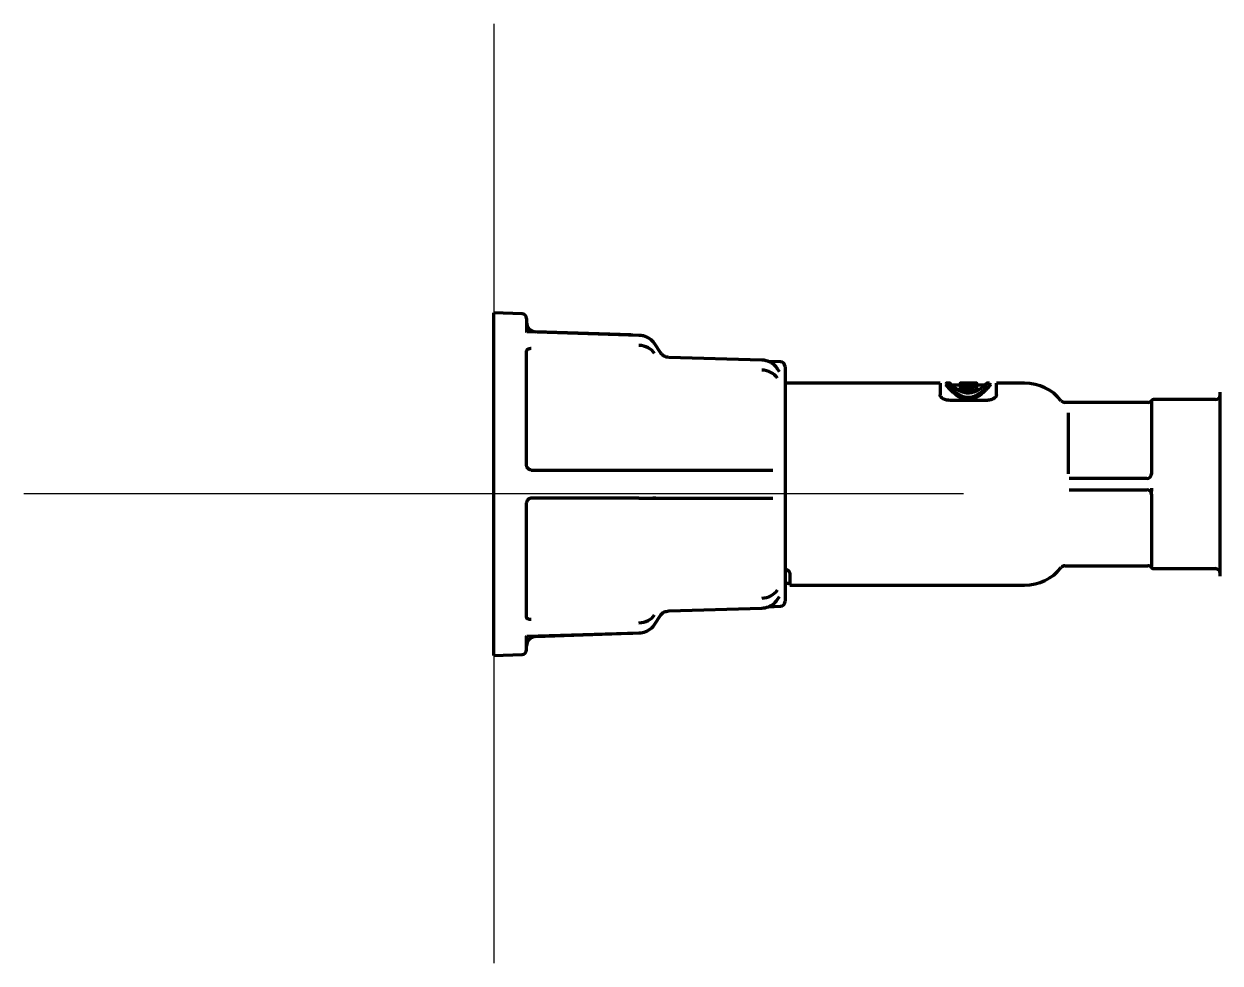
# Model space of a CAD drawing. Header units: inches. Extents: x -3055 to 7244, y 299 to 5591.
# Drawn here: x 4256.5 to 4383.8, y 2015.6 to 2115.6 of the extents above; entities that cross this region are included whole.
import ezdxf

# ---------------------------------------------------------------- set-up
doc = ezdxf.new("R2010")
doc.units = ezdxf.units.IN

# ---------------------------------------------------------------- blocks, each defined once
blk = doc.blocks.new('A$C773D0E90')
at = {"color": 4}
for p, q in [((0, 50), (0, -50)), ((-50, 0), (50, 0))]:
    blk.add_line(p, q, dxfattribs=at)

msp = doc.modelspace()

# ---------------------------------------------------------------- linework, layer by layer
at = {"linetype": 'Continuous', "lineweight": 70}
for p, q in [((4306.46, 2048.37), (4306.46, 2084.87)), ((4309.48, 2084.77), (4306.46, 2084.87)), ((4309.96, 2084.27), (4309.96, 2082.81)), ((4310, 2082.82), (4309.96, 2082.86)), ((4321.92, 2082.46), (4310, 2082.82)), ((4321.05, 2082.5), (4310.93, 2082.85)), ((4324.26, 2080.55), (4323.57, 2081.59)), ((4323.58, 2081.53), (4323.57, 2081.59)), ((4309.96, 2068.62), (4309.96, 2080.81)), ((4334.99, 2079.82), (4325.11, 2080.12)), ((4336.98, 2079.64), (4335.62, 2079.69)), ((4336.87, 2078.59), (4336.63, 2078.95)), ((4336.65, 2078.89), (4336.63, 2078.95)), ((4337.46, 2079.14), (4337.46, 2054.11)), ((4336.88, 2078.58), (4336.87, 2078.59)), ((4353.96, 2077.37), (4337.46, 2077.37)), ((4353.96, 2077.37), (4353.96, 2076.14)), ((4355.03, 2077.37), (4354.62, 2077.37)), ((4356.1, 2077.17), (4355.03, 2077.17)), ((4356.1, 2077.42), (4356.1, 2077.36)), ((4356.1, 2077.35), (4356.1, 2077.2)), ((4356.1, 2077.2), (4356.1, 2077.06)), ((4356.1, 2077.06), (4356.1, 2076.85)), ((4356.1, 2076.65), (4356.1, 2076.54)), ((4357.62, 2077.37), (4356.33, 2077.37)), ((4356.33, 2077.34), (4356.99, 2077.34)), ((4357.24, 2077.11), (4356.33, 2077.11)), ((4356.33, 2077), (4357.23, 2077)), ((4357.23, 2076.79), (4356.33, 2076.79)), ((4357.23, 2076.74), (4356.33, 2076.74)), ((4356.33, 2076.56), (4357.24, 2076.56)), ((4356.34, 2077.15), (4357.63, 2077.15)), ((4357.6, 2077.37), (4356.36, 2077.37)), ((4357.21, 2076.34), (4356.75, 2076.34)), ((4356.85, 2077.37), (4357.11, 2077.37)), ((4357.63, 2077.24), (4356.98, 2077.24)), ((4357.35, 2076.77), (4357.23, 2076.79)), ((4357.86, 2076.67), (4357.77, 2076.5)), ((4357.86, 2077.36), (4357.86, 2077.42)), ((4357.86, 2077.2), (4357.86, 2077.35)), ((4357.86, 2076.99), (4357.86, 2077.2)), ((4358.9, 2077.17), (4357.86, 2077.17)), ((4357.86, 2076.66), (4357.86, 2076.88)), ((4359.24, 2077.37), (4358.89, 2077.37)), ((4359.96, 2076.14), (4359.96, 2077.37)), ((4362.96, 2077.37), (4359.96, 2077.37)), ((4383.76, 2066.62), (4383.76, 2076.42)), ((4358.96, 2075.54), (4354.96, 2075.54)), ((4376.09, 2075.32), (4367.25, 2075.32)), ((4376.09, 2075.31), (4367.25, 2075.31)), ((4376.46, 2075.36), (4376.46, 2067.68)), ((4383.26, 2075.62), (4376.66, 2075.62)), ((4367.58, 2074.21), (4367.58, 2067.7)), ((4310.46, 2068.12), (4321.9, 2068.12)), ((4321.9, 2068.12), (4323.15, 2068.12)), ((4323.15, 2068.12), (4323.85, 2068.12)), ((4323.63, 2068.12), (4323.72, 2068.12)), ((4323.85, 2068.12), (4325.09, 2068.12)), ((4325.09, 2068.12), (4334.97, 2068.12)), ((4334.97, 2068.12), (4336.18, 2068.12)), ((4375.96, 2067.22), (4367.69, 2067.22)), ((4383.76, 2056.82), (4383.76, 2066.62)), ((4321.9, 2065.12), (4310.46, 2065.12)), ((4321.9, 2065.12), (4323.15, 2065.12)), ((4323.15, 2065.12), (4323.85, 2065.12)), ((4323.72, 2065.12), (4323.63, 2065.12)), ((4323.85, 2065.12), (4325.09, 2065.12)), ((4325.09, 2065.12), (4334.97, 2065.12)), ((4334.97, 2065.12), (4336.18, 2065.12)), ((4367.69, 2066.02), (4375.96, 2066.02)), ((4376.46, 2065.57), (4376.46, 2057.89)), ((4309.96, 2052.44), (4309.96, 2064.62)), ((4367.25, 2057.93), (4376.09, 2057.93)), ((4367.25, 2057.92), (4376.09, 2057.92)), ((4376.66, 2057.62), (4383.26, 2057.62)), ((4337.46, 2056.07), (4337.96, 2056.07)), ((4337.96, 2057.11), (4337.96, 2055.87)), ((4336.63, 2054.29), (4336.87, 2054.65)), ((4336.87, 2054.66), (4336.88, 2054.66)), ((4337.96, 2055.87), (4362.96, 2055.87)), ((4325.11, 2053.12), (4334.99, 2053.42)), ((4335.68, 2053.56), (4336.98, 2053.61)), ((4336.63, 2054.29), (4336.65, 2054.36)), ((4323.57, 2051.66), (4324.26, 2052.7)), ((4323.57, 2051.66), (4323.58, 2051.72)), ((4309.96, 2048.98), (4309.96, 2050.44)), ((4309.96, 2050.39), (4310, 2050.42)), ((4310, 2050.42), (4321.92, 2050.78)), ((4310.93, 2050.39), (4321.05, 2050.75)), ((4306.46, 2048.37), (4309.48, 2048.48))]:
    msp.add_line(p, q, dxfattribs=at)
for centre, radius, start, end in [((4309.46, 2084.27), 0.5, 0, 88), ((4310.96, 2083.85), 1, 180, 268), ((4320.96, 2080), 2.5, 82.6246, 88), ((4336.96, 2079.14), 0.5, 0, 88), ((4362.96, 2072.37), 5, 38.8492, 90), ((4367.25, 2075.82), 0.5, 218.8492, 270), ((4376.09, 2075.82), 0.5, 270, 325.1501), ((4376.66, 2075.42), 0.2, 90, 145.1501), ((4383.26, 2076.12), 0.5, 270, 0), ((4375.96, 2067.72), 0.5, 270, 0), ((4375.96, 2065.52), 0.5, 0, 90), ((4362.96, 2060.87), 5, 270, 321.1508), ((4367.25, 2057.42), 0.5, 90, 141.1508), ((4376.09, 2057.42), 0.5, 34.8499, 90), ((4376.66, 2057.82), 0.2, 214.8499, 270), ((4383.26, 2057.12), 0.5, 0, 90), ((4336.96, 2054.11), 0.5, 272, 0), ((4310.96, 2049.39), 1, 92, 180), ((4320.96, 2053.24), 2.5, 272, 277.3754), ((4309.46, 2048.98), 0.5, 272, 0)]:
    msp.add_arc(centre, radius, start, end, dxfattribs=at)
for centre, major_axis, ratio, start_param, end_param in [((4321.85, 2079.66), (-2, 0), 0.866025, 3.665191, 4.677482), ((4334.92, 2077.03), (-2, 0), 0.866025, 3.665191, 4.677482), ((4358.08, 2066.62), (11.68, 0), 0.92076, 1.660733, 1.734392), ((4358.69, 2066.62), (-11.68, 0), 0.92076, 4.790316, 4.862935), ((4334.92, 2056.22), (-2, 0), 0.866025, 1.605703, 2.617994), ((4321.85, 2053.58), (-2, 0), 0.866025, 1.605703, 2.617994)]:
    msp.add_ellipse(centre, major_axis=major_axis, ratio=ratio, start_param=start_param, end_param=end_param, dxfattribs=at)
for points, knots in [([(4323.57, 2081.59), (4323.43, 2081.8), (4323.1, 2082.13), (4322.48, 2082.4), (4322.09, 2082.46), (4321.92, 2082.46)], [0, 0, 0, 0, 0.38076, 0.753812, 1, 1, 1, 1]), ([(4310.46, 2081.06), (4310.43, 2081.06), (4310.4, 2081.05), (4310.33, 2081.05), (4310.3, 2081.04), (4310.24, 2081.03), (4310.21, 2081.02), (4310.16, 2081), (4310.13, 2080.99), (4310.09, 2080.97), (4310.06, 2080.96), (4310.03, 2080.93), (4310.01, 2080.92), (4309.99, 2080.89), (4309.98, 2080.87), (4309.97, 2080.84), (4309.96, 2080.82), (4309.96, 2080.81)], [0, 0, 0, 0, 0.125, 0.125, 0.25, 0.25, 0.375, 0.375, 0.5, 0.5, 0.625, 0.625, 0.75, 0.75, 0.875, 0.875, 1, 1, 1, 1]), ([(4325.11, 2080.12), (4324.99, 2080.13), (4324.76, 2080.16), (4324.46, 2080.32), (4324.32, 2080.47), (4324.26, 2080.55)], [0, 0, 0, 0, 0.323679, 0.659927, 1, 1, 1, 1]), ([(4336.63, 2078.95), (4336.49, 2079.16), (4336.16, 2079.49), (4335.55, 2079.76), (4335.15, 2079.82), (4334.99, 2079.82)], [0, 0, 0, 0, 0.38076, 0.753812, 1, 1, 1, 1]), ([(4354.62, 2077.37), (4354.62, 2077.37), (4354.62, 2077.37), (4354.62, 2077.37), (4354.63, 2077.36), (4354.67, 2077.32), (4354.69, 2077.29), (4354.76, 2077.2), (4354.81, 2077.15), (4354.88, 2077.08), (4354.89, 2077.06), (4354.93, 2077.03), (4354.94, 2077.01), (4354.99, 2076.96), (4355.03, 2076.92), (4355.11, 2076.84), (4355.15, 2076.8), (4355.24, 2076.71), (4355.29, 2076.66), (4355.39, 2076.57), (4355.45, 2076.52), (4355.53, 2076.46), (4355.54, 2076.45), (4355.57, 2076.42), (4355.59, 2076.41), (4355.64, 2076.37), (4355.68, 2076.34), (4355.75, 2076.29), (4355.79, 2076.27), (4355.86, 2076.22), (4355.9, 2076.19), (4355.99, 2076.14), (4356.04, 2076.12), (4356.11, 2076.08), (4356.13, 2076.07), (4356.18, 2076.04), (4356.21, 2076.03), (4356.28, 2076), (4356.34, 2075.98), (4356.43, 2075.95), (4356.46, 2075.94), (4356.5, 2075.93), (4356.52, 2075.92), (4356.55, 2075.92), (4356.56, 2075.91), (4356.64, 2075.89), (4356.71, 2075.88), (4356.85, 2075.87), (4356.92, 2075.86), (4357.02, 2075.87), (4357.06, 2075.87), (4357.11, 2075.87), (4357.13, 2075.87), (4357.16, 2075.88), (4357.18, 2075.88), (4357.26, 2075.89), (4357.33, 2075.9), (4357.41, 2075.92), (4357.42, 2075.93), (4357.45, 2075.94), (4357.47, 2075.94), (4357.51, 2075.95), (4357.54, 2075.96), (4357.63, 2075.99), (4357.68, 2076.02), (4357.74, 2076.04), (4357.76, 2076.05), (4357.78, 2076.06), (4357.79, 2076.07), (4357.83, 2076.09), (4357.85, 2076.1), (4357.92, 2076.13), (4357.97, 2076.16), (4358.05, 2076.21), (4358.09, 2076.23), (4358.17, 2076.29), (4358.2, 2076.31), (4358.31, 2076.39), (4358.37, 2076.44), (4358.45, 2076.5), (4358.46, 2076.51), (4358.49, 2076.54), (4358.51, 2076.55), (4358.55, 2076.58), (4358.58, 2076.61), (4358.65, 2076.68), (4358.7, 2076.72), (4358.79, 2076.81), (4358.83, 2076.85), (4358.91, 2076.93), (4358.94, 2076.96), (4359.01, 2077.03), (4359.04, 2077.07), (4359.09, 2077.13), (4359.12, 2077.15), (4359.15, 2077.19), (4359.17, 2077.21), (4359.18, 2077.23), (4359.19, 2077.24), (4359.19, 2077.24), (4359.23, 2077.29), (4359.26, 2077.32), (4359.3, 2077.36), (4359.3, 2077.37), (4359.3, 2077.37)], [0, 0, 0, 0, 0.000593, 0.000593, 0.063062, 0.063062, 0.125531, 0.125531, 0.188, 0.188, 0.203617, 0.203617, 0.219234, 0.219234, 0.250469, 0.250469, 0.281703, 0.281703, 0.312937, 0.312937, 0.344172, 0.344172, 0.35198, 0.35198, 0.359789, 0.359789, 0.375406, 0.375406, 0.391023, 0.391023, 0.40664, 0.40664, 0.422258, 0.422258, 0.430066, 0.430066, 0.437875, 0.437875, 0.453492, 0.453492, 0.461301, 0.461301, 0.465205, 0.465205, 0.469109, 0.469109, 0.484726, 0.484726, 0.500344, 0.500344, 0.508152, 0.508152, 0.512056, 0.512056, 0.515961, 0.515961, 0.531578, 0.531578, 0.535482, 0.535482, 0.539387, 0.539387, 0.547195, 0.547195, 0.562812, 0.562812, 0.566717, 0.566717, 0.570621, 0.570621, 0.57843, 0.57843, 0.594047, 0.594047, 0.609664, 0.609664, 0.625281, 0.625281, 0.656515, 0.656515, 0.664324, 0.664324, 0.672133, 0.672133, 0.68775, 0.68775, 0.718984, 0.718984, 0.750219, 0.750219, 0.781453, 0.781453, 0.812687, 0.812687, 0.843922, 0.843922, 0.859539, 0.867348, 0.867348, 0.875156, 0.875156, 0.937625, 0.937625, 1, 1, 1, 1]), ([(4359.3, 2077.17), (4359.3, 2077.17), (4359.3, 2077.17), (4359.3, 2077.16), (4359.27, 2077.13), (4359.26, 2077.12), (4359.24, 2077.09), (4359.23, 2077.08), (4359.21, 2077.07), (4359.21, 2077.06), (4359.16, 2077), (4359.12, 2076.95), (4359.03, 2076.86), (4359, 2076.82), (4358.94, 2076.75), (4358.9, 2076.71), (4358.82, 2076.63), (4358.78, 2076.59), (4358.71, 2076.52), (4358.69, 2076.5), (4358.64, 2076.45), (4358.62, 2076.43), (4358.54, 2076.36), (4358.48, 2076.31), (4358.36, 2076.21), (4358.29, 2076.16), (4358.19, 2076.08), (4358.15, 2076.05), (4358.09, 2076.01), (4358.07, 2076), (4358.03, 2075.97), (4358.01, 2075.96), (4357.95, 2075.92), (4357.9, 2075.9), (4357.81, 2075.85), (4357.76, 2075.82), (4357.68, 2075.79), (4357.66, 2075.78), (4357.61, 2075.76), (4357.6, 2075.75), (4357.57, 2075.74), (4357.56, 2075.74), (4357.49, 2075.71), (4357.43, 2075.7), (4357.33, 2075.67), (4357.3, 2075.67), (4357.25, 2075.66), (4357.23, 2075.65), (4357.2, 2075.65), (4357.18, 2075.65), (4357.13, 2075.64), (4357.08, 2075.63), (4357.03, 2075.63), (4356.99, 2075.63), (4356.98, 2075.63), (4356.89, 2075.63), (4356.82, 2075.64), (4356.73, 2075.65), (4356.72, 2075.65), (4356.68, 2075.65), (4356.67, 2075.66), (4356.62, 2075.67), (4356.59, 2075.67), (4356.49, 2075.7), (4356.43, 2075.72), (4356.35, 2075.75), (4356.32, 2075.76), (4356.26, 2075.78), (4356.24, 2075.79), (4356.16, 2075.82), (4356.11, 2075.85), (4356.04, 2075.89), (4356.02, 2075.9), (4355.97, 2075.92), (4355.95, 2075.94), (4355.89, 2075.98), (4355.85, 2076), (4355.77, 2076.05), (4355.73, 2076.08), (4355.63, 2076.16), (4355.56, 2076.21), (4355.47, 2076.29), (4355.44, 2076.31), (4355.4, 2076.35), (4355.39, 2076.36), (4355.36, 2076.39), (4355.34, 2076.4), (4355.28, 2076.46), (4355.23, 2076.5), (4355.14, 2076.59), (4355.1, 2076.63), (4355.02, 2076.71), (4354.99, 2076.75), (4354.92, 2076.82), (4354.89, 2076.86), (4354.81, 2076.95), (4354.76, 2077), (4354.72, 2077.06), (4354.71, 2077.07), (4354.69, 2077.08), (4354.69, 2077.09), (4354.67, 2077.12), (4354.66, 2077.13), (4354.63, 2077.16), (4354.62, 2077.17), (4354.62, 2077.17), (4354.62, 2077.17), (4354.62, 2077.17)], [0, 0, 0, 0, 0.000156, 0.062635, 0.062635, 0.093874, 0.093874, 0.109494, 0.109494, 0.125113, 0.125113, 0.187592, 0.187592, 0.218831, 0.218831, 0.25007, 0.25007, 0.28131, 0.28131, 0.296929, 0.296929, 0.312549, 0.312549, 0.343788, 0.343788, 0.375027, 0.375027, 0.390647, 0.390647, 0.398457, 0.398457, 0.406267, 0.406267, 0.421886, 0.421886, 0.437506, 0.437506, 0.445316, 0.445316, 0.449221, 0.449221, 0.453125, 0.453125, 0.468745, 0.468745, 0.476555, 0.476555, 0.48046, 0.48046, 0.484365, 0.484365, 0.492175, 0.496079, 0.496079, 0.499984, 0.499984, 0.515604, 0.515604, 0.519509, 0.519509, 0.523414, 0.523414, 0.531224, 0.531224, 0.546843, 0.546843, 0.554653, 0.554653, 0.562463, 0.562463, 0.578083, 0.578083, 0.585892, 0.585892, 0.593702, 0.593702, 0.609322, 0.609322, 0.624941, 0.624941, 0.656181, 0.656181, 0.6718, 0.6718, 0.67961, 0.67961, 0.68742, 0.68742, 0.718659, 0.718659, 0.749898, 0.749898, 0.781138, 0.781138, 0.812377, 0.812377, 0.874856, 0.874856, 0.890475, 0.890475, 0.906095, 0.906095, 0.937334, 0.937334, 0.999813, 0.999813, 1, 1, 1, 1]), ([(4358.95, 2077.37), (4358.95, 2077.37), (4358.94, 2077.37), (4358.92, 2077.34), (4358.91, 2077.33), (4358.89, 2077.31), (4358.87, 2077.3), (4358.87, 2077.29), (4358.83, 2077.26), (4358.79, 2077.22), (4358.7, 2077.14), (4358.65, 2077.09), (4358.55, 2077.01), (4358.51, 2076.98), (4358.46, 2076.93), (4358.44, 2076.92), (4358.4, 2076.88), (4358.38, 2076.87), (4358.31, 2076.82), (4358.26, 2076.78), (4358.16, 2076.72), (4358.1, 2076.68), (4358.01, 2076.63), (4357.98, 2076.61), (4357.93, 2076.58), (4357.92, 2076.57), (4357.88, 2076.55), (4357.86, 2076.55), (4357.81, 2076.52), (4357.77, 2076.5), (4357.69, 2076.47), (4357.65, 2076.45), (4357.59, 2076.43), (4357.55, 2076.42), (4357.52, 2076.41), (4357.49, 2076.4), (4357.48, 2076.4), (4357.42, 2076.38), (4357.37, 2076.37), (4357.29, 2076.35), (4357.25, 2076.34), (4357.21, 2076.34), (4357.18, 2076.33), (4357.17, 2076.33), (4357.1, 2076.32), (4357.04, 2076.32), (4356.95, 2076.32), (4356.92, 2076.32), (4356.86, 2076.32), (4356.84, 2076.32), (4356.75, 2076.33), (4356.7, 2076.34), (4356.63, 2076.35), (4356.62, 2076.35), (4356.59, 2076.36), (4356.58, 2076.36), (4356.54, 2076.37), (4356.51, 2076.38), (4356.44, 2076.4), (4356.39, 2076.41), (4356.32, 2076.43), (4356.3, 2076.44), (4356.26, 2076.46), (4356.24, 2076.47), (4356.18, 2076.49), (4356.14, 2076.51), (4356.07, 2076.54), (4356.03, 2076.56), (4355.96, 2076.6), (4355.93, 2076.61), (4355.87, 2076.65), (4355.84, 2076.67), (4355.78, 2076.7), (4355.76, 2076.72), (4355.7, 2076.76), (4355.68, 2076.77), (4355.63, 2076.81), (4355.61, 2076.83), (4355.54, 2076.88), (4355.5, 2076.91), (4355.42, 2076.97), (4355.38, 2077), (4355.29, 2077.08), (4355.23, 2077.13), (4355.16, 2077.2), (4355.14, 2077.22), (4355.11, 2077.24), (4355.1, 2077.25), (4355.08, 2077.27), (4355.08, 2077.28), (4355.04, 2077.31), (4355.02, 2077.34), (4354.99, 2077.37), (4354.98, 2077.37), (4354.98, 2077.37), (4354.98, 2077.37), (4354.98, 2077.37)], [0, 0, 0, 0, 0.061549, 0.061549, 0.092792, 0.108414, 0.108414, 0.124035, 0.124035, 0.186522, 0.186522, 0.249008, 0.249008, 0.280251, 0.280251, 0.295873, 0.295873, 0.311494, 0.311494, 0.342738, 0.342738, 0.373981, 0.373981, 0.389602, 0.389602, 0.397413, 0.397413, 0.405224, 0.405224, 0.420845, 0.420845, 0.436467, 0.436467, 0.444278, 0.448183, 0.448183, 0.452089, 0.452089, 0.46771, 0.46771, 0.475521, 0.479426, 0.479426, 0.483332, 0.483332, 0.498953, 0.498953, 0.506764, 0.506764, 0.514575, 0.514575, 0.530197, 0.530197, 0.534102, 0.534102, 0.538007, 0.538007, 0.545818, 0.545818, 0.56144, 0.56144, 0.56925, 0.56925, 0.577061, 0.577061, 0.592683, 0.592683, 0.608304, 0.608304, 0.623926, 0.623926, 0.639548, 0.639548, 0.655169, 0.655169, 0.670791, 0.670791, 0.686412, 0.686412, 0.717656, 0.717656, 0.748899, 0.748899, 0.811385, 0.811385, 0.842628, 0.842628, 0.85825, 0.85825, 0.873871, 0.873871, 0.936358, 0.936358, 0.998844, 0.998844, 1, 1, 1, 1]), ([(4356.33, 2077.37), (4356.32, 2077.37), (4356.3, 2077.37), (4356.28, 2077.37), (4356.27, 2077.37), (4356.26, 2077.37), (4356.25, 2077.37), (4356.23, 2077.36), (4356.21, 2077.36), (4356.19, 2077.36), (4356.18, 2077.36), (4356.16, 2077.36), (4356.15, 2077.36), (4356.13, 2077.36), (4356.13, 2077.36), (4356.12, 2077.36), (4356.11, 2077.36), (4356.11, 2077.36), (4356.11, 2077.36), (4356.1, 2077.36), (4356.1, 2077.36), (4356.1, 2077.36), (4356.1, 2077.35), (4356.1, 2077.35), (4356.1, 2077.35), (4356.1, 2077.35), (4356.1, 2077.35), (4356.11, 2077.35), (4356.12, 2077.35), (4356.12, 2077.35), (4356.13, 2077.35), (4356.13, 2077.35), (4356.15, 2077.34), (4356.15, 2077.34), (4356.18, 2077.34), (4356.19, 2077.34), (4356.21, 2077.34), (4356.21, 2077.34), (4356.23, 2077.34), (4356.23, 2077.34), (4356.26, 2077.34), (4356.27, 2077.34), (4356.3, 2077.34), (4356.32, 2077.34), (4356.33, 2077.34)], [0, 0, 0, 0, 0.0625, 0.0625, 0.09375, 0.09375, 0.125, 0.125, 0.1875, 0.1875, 0.25, 0.25, 0.3125, 0.3125, 0.34375, 0.34375, 0.375, 0.40625, 0.40625, 0.4375, 0.4375, 0.5, 0.5, 0.53125, 0.53125, 0.5625, 0.5625, 0.625, 0.625, 0.65625, 0.65625, 0.6875, 0.6875, 0.75, 0.75, 0.8125, 0.8125, 0.84375, 0.84375, 0.875, 0.875, 0.9375, 0.9375, 1, 1, 1, 1]), ([(4356.18, 2077.23), (4356.16, 2077.23), (4356.14, 2077.22), (4356.13, 2077.22), (4356.12, 2077.22), (4356.12, 2077.22), (4356.12, 2077.22), (4356.11, 2077.21), (4356.11, 2077.21), (4356.1, 2077.21), (4356.1, 2077.2), (4356.1, 2077.2), (4356.1, 2077.2), (4356.1, 2077.19), (4356.1, 2077.19), (4356.1, 2077.19), (4356.1, 2077.19), (4356.11, 2077.19), (4356.11, 2077.18), (4356.12, 2077.18), (4356.14, 2077.17), (4356.14, 2077.17), (4356.16, 2077.17), (4356.17, 2077.17), (4356.18, 2077.16), (4356.19, 2077.16), (4356.21, 2077.16), (4356.22, 2077.16), (4356.24, 2077.16), (4356.25, 2077.16), (4356.26, 2077.15), (4356.26, 2077.15), (4356.29, 2077.15), (4356.32, 2077.15), (4356.34, 2077.15)], [0, 0, 0, 0, 0.125, 0.125, 0.15625, 0.15625, 0.1875, 0.1875, 0.25, 0.25, 0.3125, 0.3125, 0.375, 0.375, 0.40625, 0.40625, 0.4375, 0.4375, 0.5, 0.5625, 0.5625, 0.625, 0.625, 0.6875, 0.6875, 0.75, 0.75, 0.8125, 0.8125, 0.84375, 0.84375, 0.875, 0.875, 1, 1, 1, 1]), ([(4356.33, 2077.11), (4356.32, 2077.11), (4356.3, 2077.11), (4356.28, 2077.11), (4356.27, 2077.11), (4356.26, 2077.11), (4356.25, 2077.11), (4356.23, 2077.11), (4356.21, 2077.1), (4356.19, 2077.1), (4356.19, 2077.1), (4356.18, 2077.1), (4356.17, 2077.1), (4356.15, 2077.09), (4356.14, 2077.09), (4356.13, 2077.08), (4356.12, 2077.08), (4356.11, 2077.08), (4356.11, 2077.07), (4356.1, 2077.07), (4356.1, 2077.07), (4356.1, 2077.06), (4356.1, 2077.06), (4356.1, 2077.05), (4356.1, 2077.05), (4356.1, 2077.04), (4356.11, 2077.04), (4356.12, 2077.03), (4356.12, 2077.03), (4356.13, 2077.03), (4356.13, 2077.03), (4356.14, 2077.02), (4356.15, 2077.02), (4356.18, 2077.01), (4356.19, 2077.01), (4356.21, 2077.01), (4356.21, 2077), (4356.23, 2077), (4356.23, 2077), (4356.26, 2077), (4356.27, 2077), (4356.3, 2077), (4356.32, 2077), (4356.33, 2077)], [0, 0, 0, 0, 0.0625, 0.0625, 0.09375, 0.09375, 0.125, 0.125, 0.1875, 0.1875, 0.21875, 0.21875, 0.25, 0.25, 0.3125, 0.3125, 0.375, 0.375, 0.40625, 0.40625, 0.4375, 0.4375, 0.5, 0.5, 0.5625, 0.5625, 0.625, 0.625, 0.65625, 0.65625, 0.6875, 0.6875, 0.75, 0.75, 0.8125, 0.8125, 0.84375, 0.84375, 0.875, 0.875, 0.9375, 0.9375, 1, 1, 1, 1]), ([(4356.33, 2076.79), (4356.32, 2076.79), (4356.3, 2076.79), (4356.28, 2076.79), (4356.27, 2076.79), (4356.26, 2076.79), (4356.25, 2076.79), (4356.23, 2076.79), (4356.21, 2076.8), (4356.19, 2076.8), (4356.19, 2076.8), (4356.18, 2076.8), (4356.17, 2076.81), (4356.15, 2076.81), (4356.14, 2076.81), (4356.13, 2076.82), (4356.12, 2076.82), (4356.11, 2076.83), (4356.11, 2076.83), (4356.11, 2076.83), (4356.1, 2076.84), (4356.1, 2076.84), (4356.1, 2076.85), (4356.1, 2076.85), (4356.1, 2076.85), (4356.1, 2076.85)], [0, 0, 0, 0, 0.124754, 0.124754, 0.187132, 0.187132, 0.249509, 0.249509, 0.374263, 0.374263, 0.43664, 0.43664, 0.499018, 0.499018, 0.623772, 0.623772, 0.748526, 0.748526, 0.810904, 0.810904, 0.873281, 0.873281, 0.998035, 0.998035, 1, 1, 1, 1]), ([(4356.33, 2076.74), (4356.32, 2076.74), (4356.3, 2076.74), (4356.28, 2076.74), (4356.27, 2076.74), (4356.25, 2076.73), (4356.25, 2076.73), (4356.22, 2076.73), (4356.21, 2076.73), (4356.19, 2076.72), (4356.19, 2076.72), (4356.17, 2076.72), (4356.16, 2076.71), (4356.15, 2076.71), (4356.14, 2076.7), (4356.14, 2076.7), (4356.13, 2076.69), (4356.12, 2076.69), (4356.11, 2076.68), (4356.1, 2076.67), (4356.1, 2076.66), (4356.1, 2076.66), (4356.1, 2076.65), (4356.1, 2076.64), (4356.1, 2076.64), (4356.1, 2076.64), (4356.1, 2076.63), (4356.11, 2076.62), (4356.12, 2076.61), (4356.12, 2076.61), (4356.13, 2076.61), (4356.13, 2076.6), (4356.14, 2076.6), (4356.15, 2076.59), (4356.17, 2076.58), (4356.17, 2076.58), (4356.19, 2076.58), (4356.2, 2076.57), (4356.21, 2076.57), (4356.23, 2076.57), (4356.23, 2076.57), (4356.25, 2076.56), (4356.27, 2076.56), (4356.3, 2076.56), (4356.32, 2076.56), (4356.33, 2076.56)], [0, 0, 0, 0, 0.0625, 0.0625, 0.09375, 0.09375, 0.125, 0.125, 0.1875, 0.1875, 0.21875, 0.21875, 0.25, 0.28125, 0.28125, 0.3125, 0.3125, 0.375, 0.375, 0.4375, 0.4375, 0.5, 0.5, 0.53125, 0.53125, 0.5625, 0.5625, 0.625, 0.625, 0.65625, 0.65625, 0.6875, 0.6875, 0.75, 0.75, 0.78125, 0.78125, 0.8125, 0.84375, 0.84375, 0.875, 0.875, 0.9375, 0.9375, 1, 1, 1, 1]), ([(4356.35, 2077.37), (4356.37, 2077.37), (4356.4, 2077.37), (4356.44, 2077.37), (4356.47, 2077.37), (4356.48, 2077.37), (4356.51, 2077.37), (4356.52, 2077.37), (4356.58, 2077.37), (4356.63, 2077.37), (4356.7, 2077.37), (4356.71, 2077.37), (4356.74, 2077.37), (4356.75, 2077.37), (4356.79, 2077.37), (4356.82, 2077.37), (4356.85, 2077.37)], [0, 0, 0, 0, 0.115566, 0.262972, 0.262972, 0.336675, 0.336675, 0.410377, 0.410377, 0.705189, 0.705189, 0.778892, 0.778892, 0.852594, 0.852594, 1, 1, 1, 1]), ([(4356.98, 2077.24), (4356.97, 2077.24), (4356.97, 2077.24), (4356.96, 2077.24), (4356.95, 2077.24), (4356.94, 2077.24), (4356.94, 2077.24), (4356.93, 2077.24), (4356.93, 2077.24), (4356.93, 2077.24), (4356.93, 2077.24), (4356.92, 2077.25), (4356.93, 2077.25), (4356.93, 2077.25), (4356.93, 2077.25), (4356.93, 2077.25), (4356.93, 2077.25), (4356.94, 2077.25), (4356.94, 2077.25), (4356.94, 2077.25)], [0, 0, 0, 0, 0.125, 0.125, 0.25, 0.25, 0.375, 0.375, 0.5, 0.5, 0.625, 0.625, 0.75, 0.75, 0.8125, 0.8125, 0.875, 0.875, 1, 1, 1, 1]), ([(4356.99, 2077.34), (4357, 2077.34), (4357, 2077.34), (4357.01, 2077.34), (4357.02, 2077.34), (4357.03, 2077.34), (4357.03, 2077.34), (4357.04, 2077.34), (4357.04, 2077.34), (4357.04, 2077.33), (4357.05, 2077.33), (4357.05, 2077.33), (4357.05, 2077.33), (4357.04, 2077.33), (4357.04, 2077.33), (4357.04, 2077.33), (4357.04, 2077.33), (4357.04, 2077.33), (4357.03, 2077.33), (4357.03, 2077.33)], [0, 0, 0, 0, 0.125, 0.125, 0.25, 0.25, 0.375, 0.375, 0.5, 0.5, 0.625, 0.625, 0.75, 0.75, 0.8125, 0.8125, 0.875, 0.875, 1, 1, 1, 1]), ([(4357.11, 2077.37), (4357.17, 2077.37), (4357.22, 2077.37), (4357.29, 2077.37), (4357.3, 2077.37), (4357.33, 2077.37), (4357.34, 2077.37), (4357.38, 2077.37), (4357.41, 2077.37), (4357.45, 2077.37), (4357.48, 2077.37), (4357.51, 2077.37), (4357.52, 2077.37), (4357.54, 2077.37), (4357.55, 2077.37), (4357.58, 2077.37), (4357.59, 2077.37), (4357.61, 2077.37)], [0, 0, 0, 0, 0.295639, 0.295639, 0.369549, 0.369549, 0.443459, 0.443459, 0.591279, 0.591279, 0.739098, 0.739098, 0.813008, 0.813008, 0.886918, 0.886918, 1, 1, 1, 1]), ([(4357.23, 2077), (4357.24, 2077), (4357.25, 2076.99), (4357.26, 2076.99), (4357.27, 2076.99), (4357.28, 2076.99), (4357.28, 2076.99), (4357.3, 2076.99), (4357.31, 2076.99), (4357.32, 2076.98), (4357.33, 2076.98), (4357.35, 2076.98), (4357.35, 2076.97), (4357.36, 2076.97), (4357.37, 2076.97), (4357.39, 2076.96), (4357.39, 2076.95), (4357.41, 2076.94), (4357.42, 2076.94), (4357.43, 2076.93), (4357.43, 2076.92), (4357.44, 2076.9), (4357.45, 2076.89), (4357.44, 2076.86), (4357.44, 2076.85), (4357.43, 2076.83), (4357.43, 2076.82), (4357.42, 2076.81), (4357.42, 2076.81), (4357.41, 2076.8), (4357.41, 2076.8), (4357.39, 2076.79), (4357.39, 2076.78), (4357.36, 2076.77), (4357.35, 2076.76), (4357.33, 2076.76), (4357.32, 2076.75), (4357.31, 2076.75), (4357.3, 2076.75), (4357.28, 2076.74), (4357.28, 2076.74), (4357.27, 2076.74), (4357.26, 2076.74), (4357.25, 2076.74), (4357.24, 2076.74), (4357.23, 2076.74), (4357.23, 2076.74)], [0, 0, 0, 0, 0.03125, 0.03125, 0.046875, 0.046875, 0.0625, 0.0625, 0.09375, 0.09375, 0.125, 0.125, 0.15625, 0.15625, 0.1875, 0.1875, 0.25, 0.25, 0.3125, 0.3125, 0.375, 0.375, 0.5, 0.5, 0.625, 0.625, 0.6875, 0.6875, 0.71875, 0.71875, 0.75, 0.75, 0.8125, 0.8125, 0.875, 0.875, 0.90625, 0.90625, 0.9375, 0.9375, 0.953125, 0.953125, 0.96875, 0.984375, 0.984375, 1, 1, 1, 1]), ([(4357.24, 2076.56), (4357.27, 2076.56), (4357.29, 2076.56), (4357.33, 2076.56), (4357.34, 2076.56), (4357.37, 2076.56), (4357.38, 2076.57), (4357.42, 2076.57), (4357.44, 2076.58), (4357.47, 2076.58), (4357.48, 2076.58), (4357.51, 2076.59), (4357.52, 2076.59), (4357.57, 2076.61), (4357.6, 2076.62), (4357.64, 2076.64), (4357.65, 2076.64), (4357.67, 2076.65), (4357.67, 2076.65), (4357.69, 2076.67), (4357.71, 2076.67), (4357.74, 2076.7), (4357.77, 2076.71), (4357.79, 2076.74), (4357.8, 2076.75), (4357.82, 2076.76), (4357.82, 2076.77), (4357.84, 2076.79), (4357.85, 2076.81), (4357.86, 2076.84), (4357.86, 2076.86), (4357.86, 2076.88), (4357.86, 2076.89), (4357.86, 2076.9), (4357.86, 2076.91), (4357.85, 2076.93), (4357.84, 2076.95), (4357.82, 2076.97), (4357.81, 2076.99), (4357.78, 2077.01), (4357.77, 2077.01), (4357.75, 2077.02), (4357.74, 2077.03), (4357.7, 2077.05), (4357.67, 2077.06), (4357.61, 2077.07), (4357.57, 2077.08), (4357.52, 2077.09), (4357.51, 2077.09), (4357.49, 2077.1), (4357.47, 2077.1), (4357.44, 2077.1), (4357.42, 2077.1), (4357.38, 2077.11), (4357.37, 2077.11), (4357.34, 2077.11), (4357.33, 2077.11), (4357.29, 2077.11), (4357.27, 2077.11), (4357.24, 2077.11)], [0, 0, 0, 0, 0.03125, 0.03125, 0.046875, 0.046875, 0.0625, 0.0625, 0.09375, 0.09375, 0.109375, 0.109375, 0.125, 0.125, 0.1875, 0.1875, 0.203125, 0.203125, 0.21875, 0.21875, 0.25, 0.25, 0.3125, 0.3125, 0.34375, 0.34375, 0.375, 0.375, 0.4375, 0.4375, 0.5, 0.5, 0.53125, 0.53125, 0.5625, 0.5625, 0.625, 0.625, 0.6875, 0.6875, 0.71875, 0.71875, 0.75, 0.75, 0.8125, 0.8125, 0.875, 0.875, 0.890625, 0.890625, 0.90625, 0.90625, 0.9375, 0.9375, 0.953125, 0.953125, 0.96875, 0.96875, 1, 1, 1, 1]), ([(4357.78, 2077.34), (4357.8, 2077.34), (4357.82, 2077.34), (4357.83, 2077.35), (4357.84, 2077.35), (4357.84, 2077.35), (4357.84, 2077.35), (4357.85, 2077.35), (4357.86, 2077.35), (4357.86, 2077.35), (4357.86, 2077.35), (4357.86, 2077.35), (4357.86, 2077.35), (4357.86, 2077.35), (4357.86, 2077.36), (4357.86, 2077.36), (4357.86, 2077.36), (4357.86, 2077.36), (4357.85, 2077.36), (4357.84, 2077.36), (4357.83, 2077.36), (4357.82, 2077.36), (4357.8, 2077.36), (4357.79, 2077.36), (4357.78, 2077.36), (4357.78, 2077.36), (4357.77, 2077.36), (4357.75, 2077.36), (4357.74, 2077.36), (4357.71, 2077.37), (4357.7, 2077.37), (4357.67, 2077.37), (4357.64, 2077.37), (4357.62, 2077.37)], [0, 0, 0, 0, 0.125, 0.125, 0.15625, 0.15625, 0.1875, 0.1875, 0.25, 0.25, 0.3125, 0.3125, 0.375, 0.375, 0.40625, 0.40625, 0.4375, 0.4375, 0.5, 0.5625, 0.5625, 0.625, 0.625, 0.6875, 0.6875, 0.71875, 0.71875, 0.75, 0.8125, 0.8125, 0.875, 0.875, 1, 1, 1, 1]), ([(4357.63, 2077.15), (4357.65, 2077.15), (4357.66, 2077.15), (4357.68, 2077.15), (4357.69, 2077.15), (4357.71, 2077.15), (4357.71, 2077.15), (4357.73, 2077.16), (4357.75, 2077.16), (4357.77, 2077.16), (4357.77, 2077.16), (4357.79, 2077.16), (4357.79, 2077.16), (4357.81, 2077.17), (4357.82, 2077.17), (4357.83, 2077.18), (4357.84, 2077.18), (4357.85, 2077.18), (4357.85, 2077.18), (4357.86, 2077.19), (4357.86, 2077.19), (4357.86, 2077.19), (4357.86, 2077.19), (4357.86, 2077.2), (4357.86, 2077.2), (4357.86, 2077.21), (4357.85, 2077.21), (4357.84, 2077.21), (4357.84, 2077.22), (4357.83, 2077.22), (4357.83, 2077.22), (4357.82, 2077.22), (4357.81, 2077.22), (4357.79, 2077.23), (4357.77, 2077.23), (4357.75, 2077.23), (4357.75, 2077.23), (4357.73, 2077.23), (4357.73, 2077.23), (4357.71, 2077.24), (4357.69, 2077.24), (4357.66, 2077.24), (4357.65, 2077.24), (4357.63, 2077.24)], [0, 0, 0, 0, 0.0625, 0.0625, 0.09375, 0.09375, 0.125, 0.125, 0.1875, 0.1875, 0.21875, 0.21875, 0.25, 0.25, 0.3125, 0.3125, 0.375, 0.375, 0.40625, 0.40625, 0.4375, 0.4375, 0.5, 0.5, 0.5625, 0.5625, 0.625, 0.625, 0.65625, 0.65625, 0.6875, 0.6875, 0.75, 0.75, 0.8125, 0.8125, 0.84375, 0.84375, 0.875, 0.875, 0.9375, 0.9375, 1, 1, 1, 1]), ([(4354.96, 2075.54), (4354.89, 2075.54), (4354.82, 2075.55), (4354.74, 2075.56), (4354.72, 2075.56), (4354.68, 2075.57), (4354.67, 2075.57), (4354.62, 2075.58), (4354.59, 2075.59), (4354.52, 2075.61), (4354.49, 2075.62), (4354.45, 2075.64), (4354.44, 2075.64), (4354.41, 2075.65), (4354.39, 2075.66), (4354.33, 2075.69), (4354.28, 2075.72), (4354.22, 2075.76), (4354.21, 2075.76), (4354.19, 2075.78), (4354.18, 2075.79), (4354.15, 2075.81), (4354.13, 2075.82), (4354.08, 2075.87), (4354.05, 2075.91), (4354.02, 2075.96), (4354.01, 2075.97), (4353.99, 2076.01), (4353.99, 2076.02), (4353.97, 2076.07), (4353.96, 2076.11), (4353.96, 2076.14)], [0, 0, 0, 0, 0.125, 0.125, 0.15625, 0.15625, 0.1875, 0.1875, 0.25, 0.25, 0.3125, 0.3125, 0.34375, 0.34375, 0.375, 0.375, 0.5, 0.5, 0.53125, 0.53125, 0.5625, 0.5625, 0.625, 0.625, 0.75, 0.75, 0.8125, 0.8125, 0.875, 0.875, 1, 1, 1, 1]), ([(4359.96, 2076.14), (4359.96, 2076.11), (4359.96, 2076.07), (4359.93, 2076.01), (4359.92, 2075.97), (4359.89, 2075.93), (4359.88, 2075.92), (4359.87, 2075.91), (4359.86, 2075.9), (4359.84, 2075.87), (4359.83, 2075.86), (4359.78, 2075.81), (4359.74, 2075.78), (4359.67, 2075.73), (4359.65, 2075.72), (4359.6, 2075.69), (4359.57, 2075.68), (4359.49, 2075.64), (4359.43, 2075.62), (4359.36, 2075.6), (4359.34, 2075.59), (4359.31, 2075.58), (4359.29, 2075.58), (4359.24, 2075.57), (4359.17, 2075.56), (4359.11, 2075.55), (4359.05, 2075.55), (4359.03, 2075.54), (4359, 2075.54), (4358.98, 2075.54), (4358.96, 2075.54)], [0, 0, 0, 0, 0.125, 0.125, 0.25, 0.25, 0.28125, 0.28125, 0.3125, 0.3125, 0.375, 0.375, 0.5, 0.5, 0.5625, 0.5625, 0.625, 0.625, 0.75, 0.75, 0.78125, 0.78125, 0.8125, 0.8125, 0.875, 0.9375, 0.9375, 0.96875, 0.96875, 1, 1, 1, 1]), ([(4376.46, 2075.36), (4376.46, 2075.37), (4376.46, 2075.38), (4376.46, 2075.39), (4376.46, 2075.4), (4376.47, 2075.41), (4376.47, 2075.43), (4376.47, 2075.44), (4376.48, 2075.45), (4376.48, 2075.47), (4376.48, 2075.48), (4376.49, 2075.49), (4376.49, 2075.49), (4376.49, 2075.5), (4376.49, 2075.51), (4376.5, 2075.52), (4376.5, 2075.53), (4376.5, 2075.53)], [0, 0, 0, 0, 0.0625, 0.0625, 0.125, 0.125, 0.25, 0.25, 0.375, 0.375, 0.5, 0.5, 0.625, 0.625, 0.75, 0.75, 1, 1, 1, 1]), ([(4310.46, 2068.12), (4310.43, 2068.12), (4310.4, 2068.13), (4310.33, 2068.14), (4310.3, 2068.15), (4310.24, 2068.17), (4310.21, 2068.19), (4310.16, 2068.23), (4310.13, 2068.25), (4310.09, 2068.29), (4310.06, 2068.32), (4310.03, 2068.37), (4310.01, 2068.4), (4309.99, 2068.46), (4309.98, 2068.49), (4309.97, 2068.56), (4309.96, 2068.59), (4309.96, 2068.62)], [0, 0, 0, 0, 0.125, 0.125, 0.25, 0.25, 0.375, 0.375, 0.5, 0.5, 0.625, 0.625, 0.75, 0.75, 0.875, 0.875, 1, 1, 1, 1]), ([(4323.38, 2068.12), (4323.4, 2068.12), (4323.41, 2068.12), (4323.46, 2068.12), (4323.5, 2068.12), (4323.55, 2068.12), (4323.57, 2068.12), (4323.6, 2068.12), (4323.62, 2068.12), (4323.63, 2068.12)], [0, 0, 0, 0, 0.162216, 0.162216, 0.581108, 0.581108, 0.790554, 0.790554, 1, 1, 1, 1]), ([(4376.46, 2065.57), (4376.46, 2065.58), (4376.46, 2065.59), (4376.46, 2065.61), (4376.46, 2065.63), (4376.47, 2065.66), (4376.47, 2065.69), (4376.47, 2065.74), (4376.48, 2065.77), (4376.48, 2065.82), (4376.48, 2065.85), (4376.49, 2065.93), (4376.49, 2065.98), (4376.5, 2066.09), (4376.5, 2066.15), (4376.5, 2066.2)], [0, 0, 0, 0, 0.0625, 0.0625, 0.125, 0.125, 0.25, 0.25, 0.375, 0.375, 0.5, 0.5, 0.75, 0.75, 1, 1, 1, 1]), ([(4310.46, 2065.12), (4310.43, 2065.12), (4310.4, 2065.12), (4310.33, 2065.11), (4310.3, 2065.1), (4310.24, 2065.07), (4310.21, 2065.06), (4310.16, 2065.02), (4310.13, 2065), (4310.09, 2064.95), (4310.06, 2064.93), (4310.03, 2064.87), (4310.01, 2064.85), (4309.99, 2064.78), (4309.98, 2064.75), (4309.97, 2064.69), (4309.96, 2064.66), (4309.96, 2064.62)], [0, 0, 0, 0, 0.125, 0.125, 0.25, 0.25, 0.375, 0.375, 0.5, 0.5, 0.625, 0.625, 0.75, 0.75, 0.875, 0.875, 1, 1, 1, 1]), ([(4323.63, 2065.12), (4323.57, 2065.12), (4323.5, 2065.12), (4323.41, 2065.12), (4323.4, 2065.12), (4323.39, 2065.12)], [0, 0, 0, 0, 0.849527, 0.849527, 1, 1, 1, 1]), ([(4337.47, 2057.61), (4337.48, 2057.61), (4337.49, 2057.6), (4337.52, 2057.59), (4337.53, 2057.59), (4337.6, 2057.56), (4337.65, 2057.53), (4337.7, 2057.49), (4337.71, 2057.48), (4337.73, 2057.47), (4337.74, 2057.46), (4337.77, 2057.44), (4337.79, 2057.42), (4337.84, 2057.37), (4337.87, 2057.34), (4337.9, 2057.29), (4337.91, 2057.27), (4337.93, 2057.24), (4337.94, 2057.22), (4337.96, 2057.17), (4337.96, 2057.14), (4337.96, 2057.11)], [0, 0, 0, 0, 0.039429, 0.039429, 0.085171, 0.085171, 0.268136, 0.268136, 0.313878, 0.313878, 0.359619, 0.359619, 0.451102, 0.451102, 0.634068, 0.634068, 0.725551, 0.725551, 0.817034, 0.817034, 1, 1, 1, 1]), ([(4376.5, 2057.72), (4376.5, 2057.72), (4376.5, 2057.72), (4376.5, 2057.73), (4376.5, 2057.73), (4376.49, 2057.74), (4376.49, 2057.75), (4376.48, 2057.77), (4376.48, 2057.78), (4376.48, 2057.79), (4376.47, 2057.8), (4376.47, 2057.82), (4376.47, 2057.83), (4376.46, 2057.85), (4376.46, 2057.86), (4376.46, 2057.87), (4376.46, 2057.88), (4376.46, 2057.89)], [0, 0, 0, 0, 0.125, 0.125, 0.25, 0.25, 0.5, 0.5, 0.625, 0.625, 0.75, 0.75, 0.875, 0.875, 0.9375, 0.9375, 1, 1, 1, 1]), ([(4334.99, 2053.42), (4335.24, 2053.43), (4335.73, 2053.53), (4336.3, 2053.88), (4336.55, 2054.17), (4336.63, 2054.29)], [0, 0, 0, 0, 0.373313, 0.765435, 1, 1, 1, 1]), ([(4310.46, 2052.19), (4310.43, 2052.19), (4310.4, 2052.19), (4310.33, 2052.2), (4310.3, 2052.2), (4310.24, 2052.21), (4310.21, 2052.22), (4310.16, 2052.24), (4310.13, 2052.25), (4310.09, 2052.27), (4310.06, 2052.29), (4310.03, 2052.31), (4310.01, 2052.33), (4309.99, 2052.36), (4309.98, 2052.37), (4309.97, 2052.41), (4309.96, 2052.42), (4309.96, 2052.44)], [0, 0, 0, 0, 0.125, 0.125, 0.25, 0.25, 0.375, 0.375, 0.5, 0.5, 0.625, 0.625, 0.75, 0.75, 0.875, 0.875, 1, 1, 1, 1]), ([(4324.26, 2052.7), (4324.32, 2052.79), (4324.47, 2052.94), (4324.78, 2053.09), (4325, 2053.12), (4325.11, 2053.12)], [0, 0, 0, 0, 0.374008, 0.700256, 1, 1, 1, 1]), ([(4321.92, 2050.78), (4322.18, 2050.79), (4322.66, 2050.89), (4323.23, 2051.24), (4323.48, 2051.53), (4323.57, 2051.66)], [0, 0, 0, 0, 0.373313, 0.765435, 1, 1, 1, 1])]:
    msp.add_open_spline(points, degree=3, knots=knots, dxfattribs=at)

# ---------------------------------------------------------------- block references
msp.add_blockref('A$C773D0E90', (4306.46, 2065.62))

doc.saveas('drawing.dxf')
